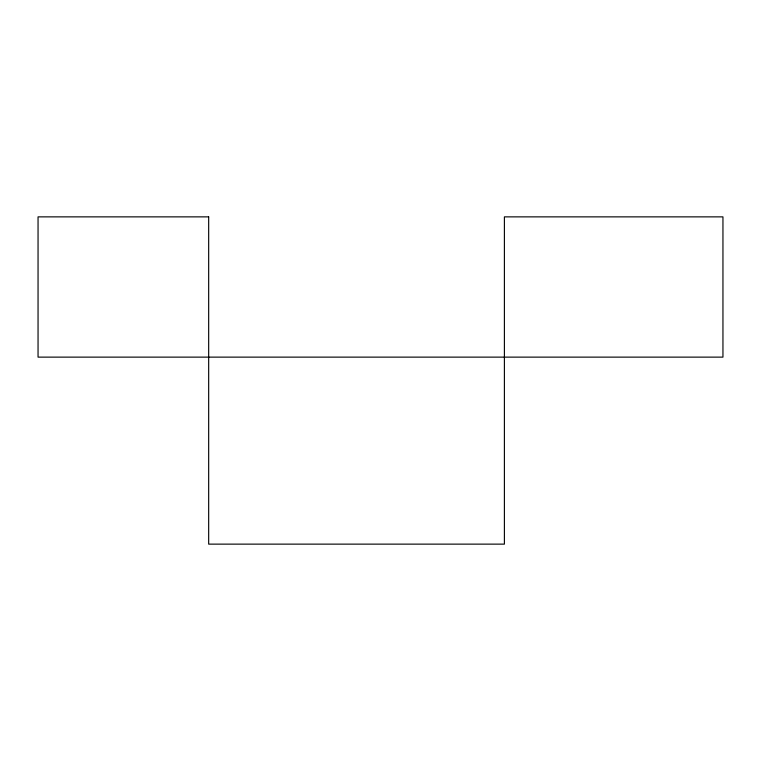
<?xml version="1.0" encoding="UTF-8"?>
<svg xmlns="http://www.w3.org/2000/svg" width="761" height="761" viewBox="0 0 761 761"><rect width="100%" height="100%" fill="white"/><g stroke="black" fill="none" stroke-linecap="round" stroke-linejoin="round"><path stroke-width="1.14" d="M208.676 216.866L38.05 216.866L38.05 357.128L722.95 357.128L722.95 216.866L504.4 216.866L504.4 544.134L208.676 544.134L208.676 216.866"/></g></svg>
